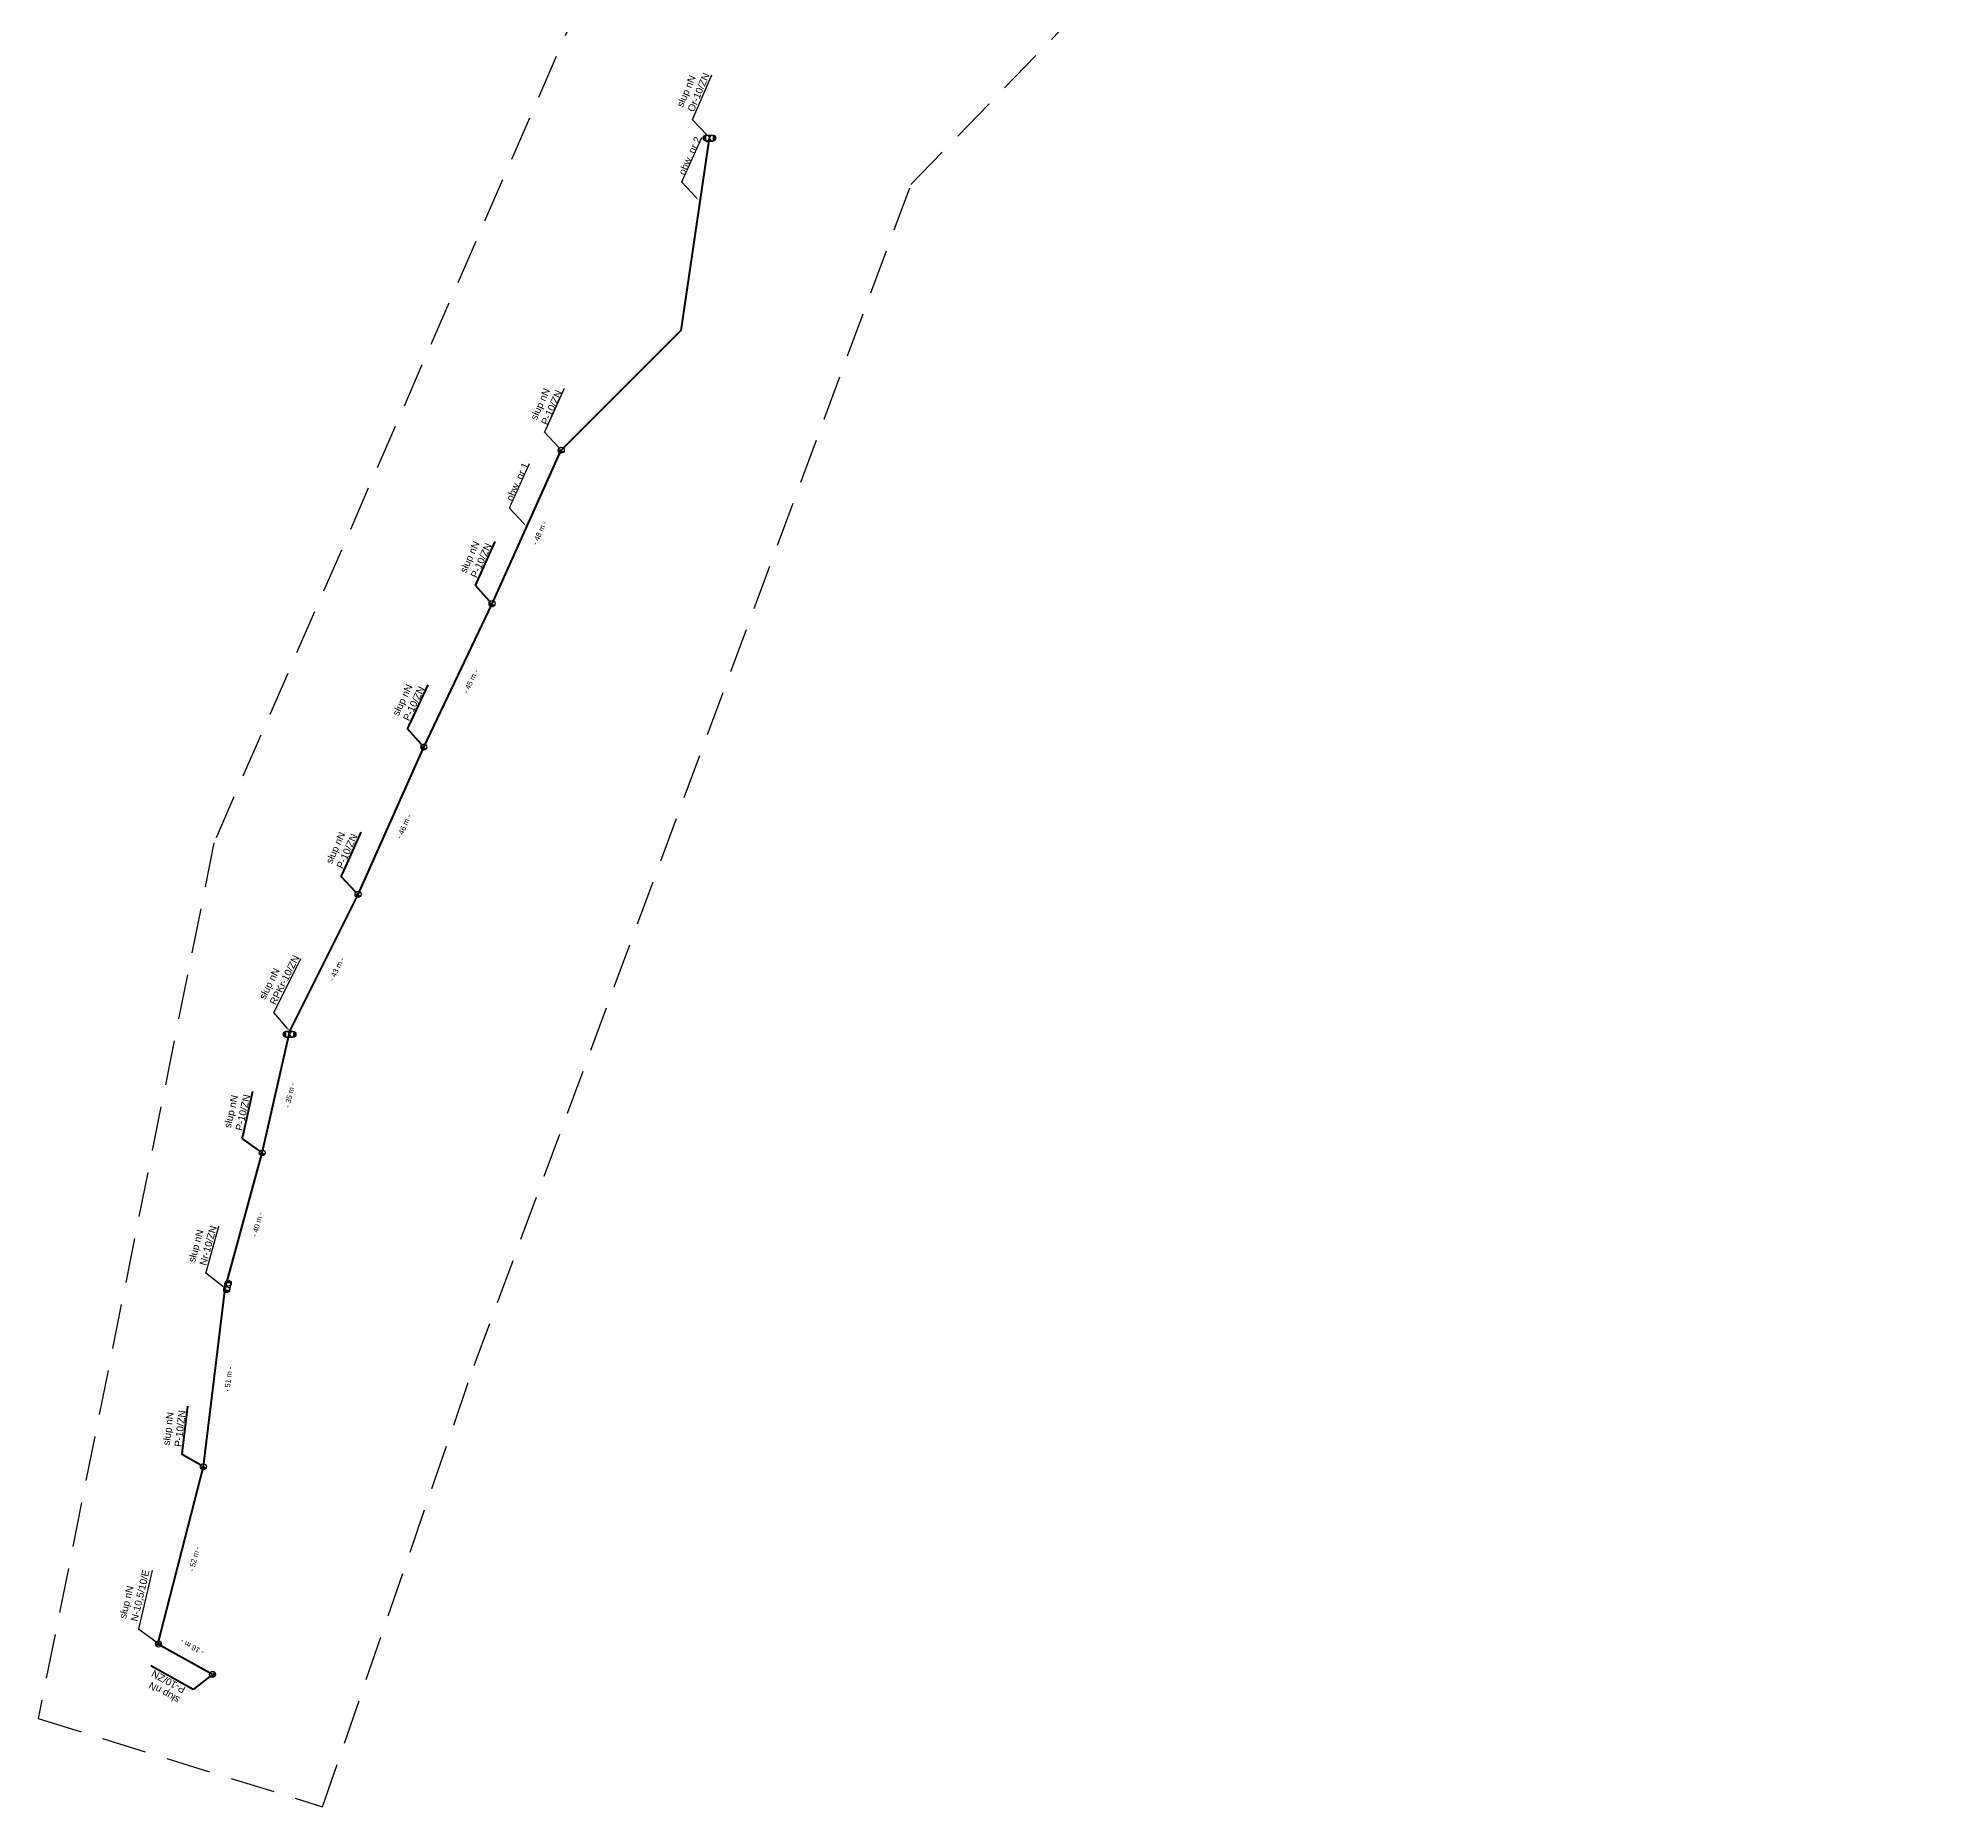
# Model space of a CAD drawing. Header units: millimetres. Extents: x 7530258 to 7533485, y 5764674 to 5768549.
# Drawn here: x 7532943 to 7533485, y 5766152 to 5766653 of the extents above; entities that cross this region are included whole.
import ezdxf
from ezdxf import colors
from ezdxf.entities.mleader import LeaderData, LeaderLine
from ezdxf.math import Vec2, Vec3

# ---------------------------------------------------------------- set-up
doc = ezdxf.new("R2010")
doc.units = ezdxf.units.MM
doc.linetypes.add('DASHED', pattern=[19.05, 12.7, -6.35])
doc.layers.add('!TELE', color=3, linetype='Continuous', lineweight=50)
doc.layers.add('!wymiary', color=7, linetype='Continuous', lineweight=25)
for name, color, linetype in [('!trafo', 6, 'DASHED'), ('_MM opisy', 7, 'Continuous'), ('_MM slupy', 5, 'Continuous')]:
    doc.layers.add(name, color=color, linetype=linetype)
doc.styles.get("Standard").update_dxf_attribs({"font": 'ARIAL.TTF'})
doc.dimstyles.new('opis linie', dxfattribs={"dimtxt": 1.5, "dimasz": 0.18, "dimexe": 0.18, "dimexo": 0.0625, "dimgap": 2.5, "dimtad": 4, "dimdec": 0, "dimzin": 0, "dimdsep": 46, "dimtxsty": 'Standard', "dimcen": 0.09, "dimse1": 1, "dimse2": 1, "dimsd1": 1, "dimsd2": 1, "dimclrt": 256, "dimadec": 0, "dimazin": 0, "dimtfac": 1, "dimtdec": 0, "dimtofl": 0, "dimtmove": 0, "dimatfit": 3, "dimfxl": 1, "dimtfill": 1, "dimtolj": 1, "dimtzin": 0, "dimarcsym": 0})

# ---------------------------------------------------------------- blocks, each defined once
blk = doc.blocks.new('ZN')
at = {"layer": '_MM slupy', "transparency": 33554687}
h = blk.add_hatch(color=256, dxfattribs=at)
h.dxf.hatch_style = 1
h.paths.add_polyline_path([(0, -0.86), (0, 0.86, 1)])
at = {"layer": '_MM slupy'}
blk.add_circle((0, 0), 0.857, dxfattribs=at)
blk = doc.blocks.new('E')
at = {"layer": '_MM slupy'}
h = blk.add_hatch(color=256, dxfattribs=at)
h.dxf.hatch_style = 1
h.paths.add_polyline_path([(0.27, 0.37, 1), (-0.27, -0.37, 1)])
for radius in [0.857, 0.457]:
    blk.add_circle((0, 0), radius, dxfattribs=at)
blk = doc.blocks.new('R')
at = {"layer": '_MM slupy', "transparency": 33554687}
h = blk.add_hatch(color=256, dxfattribs=at)
h.dxf.hatch_style = 1
h.paths.add_polyline_path([(-0.93, -0.86), (-0.93, 0.86, 1)])
h = blk.add_hatch(color=256, dxfattribs=at)
h.dxf.hatch_style = 1
h.paths.add_polyline_path([(0.93, 0.86), (0.93, -0.86, 1)])
at = {"layer": '_MM slupy'}
for points in [[(-0.93, 0.86), (0.93, 0.86)], [(-0.93, -0.86), (0.93, -0.86)]]:
    blk.add_lwpolyline(points, dxfattribs=at)
for centre in [(-0.93, 0), (0.93, 0)]:
    blk.add_circle(centre, 0.857, dxfattribs=at)
blk = doc.blocks.new('*D616')
at = {"layer": '!wymiary', "insert": (7532987.07, 5766197.04), "char_height": 1.5, "attachment_point": 5, "rotation": 150.9014, "bg_fill": 3, "box_fill_scale": 1.1, "bg_fill_color": 9, "bg_fill_true_color": 13158600, "bg_fill_transparency": 0}
blk.add_mtext('\\A1;- 18 m -', dxfattribs=at)
blk = doc.blocks.new('*D617')
at = {"layer": '!wymiary', "insert": (7532987.71, 5766221.95), "char_height": 1.5, "attachment_point": 5, "rotation": 75.6153, "bg_fill": 3, "box_fill_scale": 1.1, "bg_fill_color": 9, "bg_fill_true_color": 13158600, "bg_fill_transparency": 0}
blk.add_mtext('\\A1;- 52 m -', dxfattribs=at)
blk = doc.blocks.new('*D618')
at = {"layer": '!wymiary', "insert": (7532997.34, 5766272.8), "char_height": 1.5, "attachment_point": 5, "rotation": 83.005, "bg_fill": 3, "box_fill_scale": 1.1, "bg_fill_color": 9, "bg_fill_true_color": 13158600, "bg_fill_transparency": 0}
blk.add_mtext('\\A1;- 51 m -', dxfattribs=at)
blk = doc.blocks.new('*D619')
at = {"layer": '!wymiary', "insert": (7533005.55, 5766316.67), "char_height": 1.5, "attachment_point": 5, "rotation": 74.7701, "bg_fill": 3, "box_fill_scale": 1.1, "bg_fill_color": 9, "bg_fill_true_color": 13158600, "bg_fill_transparency": 0}
blk.add_mtext('\\A1;- 40 m -', dxfattribs=at)
blk = doc.blocks.new('*D620')
at = {"layer": '!wymiary', "insert": (7533014.74, 5766353.25), "char_height": 1.5, "attachment_point": 5, "rotation": 77.1878, "bg_fill": 3, "box_fill_scale": 1.1, "bg_fill_color": 9, "bg_fill_true_color": 13158600, "bg_fill_transparency": 0}
blk.add_mtext('\\A1;- 35 m -', dxfattribs=at)
blk = doc.blocks.new('*D621')
at = {"layer": '!wymiary', "insert": (7533027.99, 5766388.94), "char_height": 1.5, "attachment_point": 5, "rotation": 63.506, "bg_fill": 3, "box_fill_scale": 1.1, "bg_fill_color": 9, "bg_fill_true_color": 13158600, "bg_fill_transparency": 0}
blk.add_mtext('\\A1;- 43 m -', dxfattribs=at)
blk = doc.blocks.new('*D622')
at = {"layer": '!wymiary', "insert": (7533047.03, 5766429.32), "char_height": 1.5, "attachment_point": 5, "rotation": 65.9369, "bg_fill": 3, "box_fill_scale": 1.1, "bg_fill_color": 9, "bg_fill_true_color": 13158600, "bg_fill_transparency": 0}
blk.add_mtext('\\A1;- 46 m -', dxfattribs=at)
blk = doc.blocks.new('*D623')
at = {"layer": '!wymiary', "insert": (7533065.96, 5766470.4), "char_height": 1.5, "attachment_point": 5, "rotation": 64.569, "bg_fill": 3, "box_fill_scale": 1.1, "bg_fill_color": 9, "bg_fill_true_color": 13158600, "bg_fill_transparency": 0}
blk.add_mtext('\\A1;- 45 m -', dxfattribs=at)
blk = doc.blocks.new('*D624')
at = {"layer": '!wymiary', "insert": (7533085.45, 5766512.51), "char_height": 1.5, "attachment_point": 5, "rotation": 65.7361, "bg_fill": 3, "box_fill_scale": 1.1, "bg_fill_color": 9, "bg_fill_true_color": 13158600, "bg_fill_transparency": 0}
blk.add_mtext('\\A1;- 48 m -', dxfattribs=at)
blk = doc.blocks.new('q')
at = {"layer": '_MM slupy'}
blk.add_blockref('ZN', (0, 0), dxfattribs=at)
at = {"layer": '_MM opisy'}
ml = blk.add_multileader_mtext('Standard', dxfattribs=at)
ml.set_content('\\pxql;słup nN\\PP-10/ZN', color=256)
ml.set_leader_properties()
ml.build(insert=Vec2(0, 0))
ml.multileader.update_dxf_attribs({"has_text_frame": 1, "text_left_attachment_type": 5, "text_right_attachment_type": 5, "dogleg_length": 1, "arrow_head_size": 1})
ctx = ml.context
ctx.base_point, ctx.char_height, ctx.arrow_head_size, ctx.landing_gap_size, ctx.plane_origin = Vec3(3.71, 6.41), 2, 1, 1, Vec3(1.72, -1.42)
ctx.left_attachment, ctx.right_attachment = 5, 5
notes = []
notes.append((ctx, [(0, (1, 1, 0), (2.71, 6.41), (1, 0), 1, [(0, [(0, 0), (2.71, 6.41)], 0, [])])]))
ctx.mtext.insert, ctx.mtext.flow_direction = Vec3(4.71, 12.21), 5
ctx.mtext.has_bg_fill, ctx.mtext.bg_color, ctx.mtext.bg_scale_factor, ctx.mtext.bg_transparency, ctx.mtext.use_window_bg_color = 1, -1023410175, 1, 0, 1
for ctx, leaders in notes:
    for number, flags, end, landing, length, lines in leaders:
        leader = LeaderData()
        leader.index, (leader.has_last_leader_line, leader.has_dogleg_vector, leader.attachment_direction) = number, flags
        leader.last_leader_point, leader.dogleg_vector, leader.dogleg_length = Vec3(end), Vec3(landing), length
        for number, points, colour, breaks in lines:
            line = LeaderLine()
            line.index, line.vertices, line.color, line.breaks = number, Vec3.list(points), colors.encode_raw_color(colour), breaks
            leader.lines.append(line)
        ctx.leaders.append(leader)

msp = doc.modelspace()

# ---------------------------------------------------------------- linework, layer by layer
at = {"layer": '!TELE'}
for points in [[(7533133.48, 5766624.26), (7533125.47, 5766569.76), (7533091.58, 5766535.89)], [(7532992.85, 5766189.23), (7532977.38, 5766197.84), (7532990.26, 5766248.06), (7532996.45, 5766298.51), (7533006.91, 5766336.93), (7533014.74, 5766371.36), (7533034.05, 5766410.1), (7533052.68, 5766451.82), (7533071.99, 5766492.43), (7533091.58, 5766535.89)]]:
    msp.add_lwpolyline(points, dxfattribs=at)
at = {"layer": '!trafo', "color": 3}
msp.add_lwpolyline([(7532943.5, 5766176.75), (7533024, 5766151.75), (7533066.93, 5766276.7), (7533190.6, 5766611.17), (7533369.37, 5766795.71), (7533484.71, 5766901.44), (7533420.74, 5766921.95), (7533244.46, 5766794.71), (7533308.33, 5766926.26), (7533263, 5766968.08), (7533105.37, 5766682.3), (7532993.24, 5766424.71), (7532943.5, 5766176.75)], close=True, dxfattribs=at)

# ---------------------------------------------------------------- next in the draw order: block references
at = {"layer": '!TELE'}
for p, rotation in [((7533071.99, 5766492.43), 65.73608553081438), ((7533052.68, 5766451.82), 64.56897560181672), ((7533034.05, 5766410.1), 65.93692520519282), ((7533006.91, 5766336.93), 77.18782223938084), ((7532990.26, 5766248.06), 83.00501362569437), ((7532992.85, 5766189.23), 150.9013899358025)]:
    msp.add_blockref('q', p, dxfattribs=dict(at, rotation=rotation))

# ---------------------------------------------------------------- next in the draw order: leaders
at = {"layer": '_MM opisy'}
ml = msp.add_multileader_mtext('Standard', dxfattribs=at)
ml.set_content('\\pxql;słup nN\\POr-10/ZN', color=256)
ml.set_leader_properties()
ml.build(insert=Vec2(0, 0))
ml.multileader.update_dxf_attribs({"has_text_frame": 1, "text_left_attachment_type": 5, "text_right_attachment_type": 5, "dogleg_length": 1, "arrow_head_size": 1})
ctx = ml.context
ctx.base_point, ctx.char_height, ctx.arrow_head_size, ctx.landing_gap_size, ctx.plane_origin, ctx.plane_x_axis, ctx.plane_y_axis = Vec3(7533129.09, 5766630.39), 2, 1, 1, Vec3(7533135.5, 5766625.47), Vec3(0.394938, 0.918708), Vec3(-0.918708, 0.394938)
ctx.left_attachment, ctx.right_attachment = 5, 5
notes = []
notes.append((ctx, [(0, (1, 1, 0), (7533128.7, 5766629.47), (0.394938, 0.918708), 1, [(0, [(7533133.51, 5766624.45), (7533128.7, 5766629.47)], 0, [])])]))
ctx.mtext.insert, ctx.mtext.text_direction, ctx.mtext.flow_direction = Vec3(7533124.16, 5766633.6), Vec3(0.394938, 0.918708), 5
ctx.mtext.has_bg_fill, ctx.mtext.bg_color, ctx.mtext.bg_scale_factor, ctx.mtext.bg_transparency, ctx.mtext.use_window_bg_color = 1, -1023410175, 1, 0, 1
ml = msp.add_multileader_mtext('Standard', dxfattribs=at)
ml.set_content('\\pxql;słup nN\\PRPKr-10/ZN', color=256)
ml.set_leader_properties()
ml.build(insert=Vec2(0, 0))
ml.multileader.update_dxf_attribs({"has_text_frame": 1, "text_left_attachment_type": 5, "text_right_attachment_type": 5, "dogleg_length": 1, "arrow_head_size": 1})
ctx = ml.context
ctx.base_point, ctx.char_height, ctx.arrow_head_size, ctx.landing_gap_size, ctx.plane_origin, ctx.plane_x_axis, ctx.plane_y_axis = Vec3(7533010.66, 5766377.54), 2, 1, 1, Vec3(7533016.78, 5766372.26), Vec3(0.446104, 0.894981), Vec3(-0.894981, 0.446104)
ctx.left_attachment, ctx.right_attachment = 5, 5
notes.append((ctx, [(0, (1, 1, 0), (7533010.22, 5766376.64), (0.446104, 0.894981), 1, [(0, [(7533014.74, 5766371.36), (7533010.22, 5766376.64)], 0, [])])]))
ctx.mtext.insert, ctx.mtext.text_direction, ctx.mtext.flow_direction = Vec3(7533005.92, 5766381.02), Vec3(0.446104, 0.894981), 5
ctx.mtext.has_bg_fill, ctx.mtext.bg_color, ctx.mtext.bg_scale_factor, ctx.mtext.bg_transparency, ctx.mtext.use_window_bg_color = 1, -1023410175, 1, 0, 1
ml = msp.add_multileader_mtext('Standard', dxfattribs=at)
ml.set_content('\\pxql;słup nN\\PNr-10/ZN', color=256)
ml.set_leader_properties()
ml.build(insert=Vec2(0, 0))
ml.multileader.update_dxf_attribs({"has_text_frame": 1, "text_left_attachment_type": 5, "text_right_attachment_type": 5, "dogleg_length": 1, "arrow_head_size": 1})
ctx = ml.context
ctx.base_point, ctx.char_height, ctx.arrow_head_size, ctx.landing_gap_size, ctx.plane_origin, ctx.plane_x_axis, ctx.plane_y_axis = Vec3(7532991.24, 5766303.77), 2, 1, 1, Vec3(7532998.27, 5766299.79), Vec3(0.262692, 0.96488), Vec3(-0.96488, 0.262692)
ctx.left_attachment, ctx.right_attachment = 5, 5
notes.append((ctx, [(0, (1, 1, 0), (7532990.98, 5766302.81), (0.262692, 0.96488), 1, [(0, [(7532996.45, 5766298.51), (7532990.98, 5766302.81)], 0, [])])]))
ctx.mtext.insert, ctx.mtext.text_direction, ctx.mtext.flow_direction = Vec3(7532985.91, 5766306.26), Vec3(0.262692, 0.96488), 5
ctx.mtext.has_bg_fill, ctx.mtext.bg_color, ctx.mtext.bg_scale_factor, ctx.mtext.bg_transparency, ctx.mtext.use_window_bg_color = 1, -1023410175, 1, 0, 1
for ctx, leaders in notes:
    for number, flags, end, landing, length, lines in leaders:
        leader = LeaderData()
        leader.index, (leader.has_last_leader_line, leader.has_dogleg_vector, leader.attachment_direction) = number, flags
        leader.last_leader_point, leader.dogleg_vector, leader.dogleg_length = Vec3(end), Vec3(landing), length
        for number, points, colour, breaks in lines:
            line = LeaderLine()
            line.index, line.vertices, line.color, line.breaks = number, Vec3.list(points), colors.encode_raw_color(colour), breaks
            leader.lines.append(line)
        ctx.leaders.append(leader)

# ---------------------------------------------------------------- next in the draw order: block references
at = {"layer": '!TELE'}
for p in [(7533133.56, 5766624.27), (7533014.67, 5766370.5)]:
    msp.add_blockref('R', p, dxfattribs=at)
at = {"layer": '!TELE', "rotation": 76.21840273592339}
msp.add_blockref('R', (7532997.08, 5766299.11), dxfattribs=at)

# ---------------------------------------------------------------- next in the draw order: leaders
at = {"layer": '_MM opisy'}
ml = msp.add_multileader_mtext('Standard', dxfattribs=at)
ml.set_content('\\pxql;słup nN\\PN-10,5/10/E', color=256)
ml.set_leader_properties()
ml.build(insert=Vec2(0, 0))
ml.multileader.update_dxf_attribs({"has_text_frame": 1, "text_left_attachment_type": 5, "text_right_attachment_type": 5, "dogleg_length": 1, "arrow_head_size": 1})
ctx = ml.context
ctx.base_point, ctx.char_height, ctx.arrow_head_size, ctx.landing_gap_size, ctx.plane_origin, ctx.plane_x_axis, ctx.plane_y_axis = Vec3(7532972.17, 5766202.92), 2, 1, 1, Vec3(7532979.33, 5766199.19), Vec3(0.229039, 0.973417), Vec3(-0.973417, 0.229039)
ctx.left_attachment, ctx.right_attachment = 5, 5
notes = []
notes.append((ctx, [(0, (1, 1, 0), (7532971.94, 5766201.95), (0.229039, 0.973417), 1, [(0, [(7532977.56, 5766197.84), (7532971.94, 5766201.95)], 0, [])])]))
ctx.mtext.insert, ctx.mtext.text_direction, ctx.mtext.flow_direction = Vec3(7532966.4, 5766205.31), Vec3(0.229039, 0.973417), 5
ctx.mtext.has_bg_fill, ctx.mtext.bg_color, ctx.mtext.bg_scale_factor, ctx.mtext.bg_transparency, ctx.mtext.use_window_bg_color = 1, -1023410175, 1, 0, 1
for ctx, leaders in notes:
    for number, flags, end, landing, length, lines in leaders:
        leader = LeaderData()
        leader.index, (leader.has_last_leader_line, leader.has_dogleg_vector, leader.attachment_direction) = number, flags
        leader.last_leader_point, leader.dogleg_vector, leader.dogleg_length = Vec3(end), Vec3(landing), length
        for number, points, colour, breaks in lines:
            line = LeaderLine()
            line.index, line.vertices, line.color, line.breaks = number, Vec3.list(points), colors.encode_raw_color(colour), breaks
            leader.lines.append(line)
        ctx.leaders.append(leader)

# ---------------------------------------------------------------- next in the draw order: block references
at = {"rotation": 76.75948008586721}
msp.add_blockref('E', (7532977.56, 5766197.84), dxfattribs=at)

# ---------------------------------------------------------------- next in the draw order: leaders
at = {"layer": '!wymiary', "color": 1}
ml = msp.add_multileader_mtext('Standard', dxfattribs=at)
ml.set_content('\\pxql;obw. nr 2', color=256)
ml.set_leader_properties()
ml.build(insert=Vec2(0, 0))
ml.multileader.update_dxf_attribs({"has_text_frame": 1, "text_left_attachment_type": 5, "text_right_attachment_type": 5, "dogleg_length": 1, "arrow_head_size": 1})
ctx = ml.context
ctx.base_point, ctx.char_height, ctx.arrow_head_size, ctx.landing_gap_size, ctx.plane_origin, ctx.plane_x_axis, ctx.plane_y_axis = Vec3(7533126.13, 5766612.69), 2, 1, 1, Vec3(7533132.45, 5766607.66), Vec3(0.41094, 0.911662), Vec3(-0.911662, 0.41094)
ctx.left_attachment, ctx.right_attachment = 5, 5
notes = []
notes.append((ctx, [(0, (1, 1, 0), (7533125.72, 5766611.78), (0.41094, 0.911662), 1, [(0, [(7533130.45, 5766606.67), (7533125.72, 5766611.78)], 0, [])])]))
ctx.mtext.insert, ctx.mtext.text_direction, ctx.mtext.rotation, ctx.mtext.flow_direction = Vec3(7533124.68, 5766614.44), Vec3(0.41094, 0.911662), 1.147311, 5
ctx.mtext.has_bg_fill, ctx.mtext.bg_color, ctx.mtext.bg_scale_factor, ctx.mtext.bg_transparency, ctx.mtext.use_window_bg_color = 1, -1023410175, 1, 0, 1
for ctx, leaders in notes:
    for number, flags, end, landing, length, lines in leaders:
        leader = LeaderData()
        leader.index, (leader.has_last_leader_line, leader.has_dogleg_vector, leader.attachment_direction) = number, flags
        leader.last_leader_point, leader.dogleg_vector, leader.dogleg_length = Vec3(end), Vec3(landing), length
        for number, points, colour, breaks in lines:
            line = LeaderLine()
            line.index, line.vertices, line.color, line.breaks = number, Vec3.list(points), colors.encode_raw_color(colour), breaks
            leader.lines.append(line)
        ctx.leaders.append(leader)

# ---------------------------------------------------------------- next in the draw order: dimensions: what is measured, and where the dimension line sits
at = {"layer": '!wymiary'}
dim = msp.add_aligned_dim(p1=(7532992.85, 5766189.23), p2=(7532977.38, 5766197.84), distance=-0.75, dimstyle='opis linie', override={"dimpost": '- <> m -'}, dxfattribs=at)
dim.commit()
dim.dimension.update_dxf_attribs({"geometry": '*D616', "text_midpoint": (7532987.07, 5766197.04)})

# ---------------------------------------------------------------- next in the draw order: dimensions: what is measured, and where the dimension line sits
dim = msp.add_aligned_dim(p1=(7532977.38, 5766197.84), p2=(7532990.26, 5766248.06), distance=-0.75, dimstyle='opis linie', override={"dimpost": '- <> m -'}, dxfattribs=at)
dim.commit()
dim.dimension.update_dxf_attribs({"geometry": '*D617', "text_midpoint": (7532987.71, 5766221.95)})

# ---------------------------------------------------------------- next in the draw order: dimensions: what is measured, and where the dimension line sits
dim = msp.add_aligned_dim(p1=(7532990.26, 5766248.06), p2=(7532996.45, 5766298.51), distance=-0.75, dimstyle='opis linie', override={"dimpost": '- <> m -'}, dxfattribs=at)
dim.commit()
dim.dimension.update_dxf_attribs({"geometry": '*D618', "text_midpoint": (7532997.34, 5766272.8)})

# ---------------------------------------------------------------- next in the draw order: dimensions: what is measured, and where the dimension line sits
dim = msp.add_aligned_dim(p1=(7532996.45, 5766298.51), p2=(7533006.91, 5766336.93), distance=-0.75, dimstyle='opis linie', override={"dimpost": '- <> m -'}, dxfattribs=at)
dim.commit()
dim.dimension.update_dxf_attribs({"geometry": '*D619', "text_midpoint": (7533005.55, 5766316.67)})

# ---------------------------------------------------------------- next in the draw order: dimensions: what is measured, and where the dimension line sits
dim = msp.add_aligned_dim(p1=(7533006.91, 5766336.93), p2=(7533014.74, 5766371.36), distance=-0.75, dimstyle='opis linie', override={"dimpost": '- <> m -'}, dxfattribs=at)
dim.commit()
dim.dimension.update_dxf_attribs({"geometry": '*D620', "text_midpoint": (7533014.74, 5766353.25)})

# ---------------------------------------------------------------- next in the draw order: dimensions: what is measured, and where the dimension line sits
dim = msp.add_aligned_dim(p1=(7533014.74, 5766371.36), p2=(7533034.05, 5766410.1), distance=-0.75, dimstyle='opis linie', override={"dimpost": '- <> m -'}, dxfattribs=at)
dim.commit()
dim.dimension.update_dxf_attribs({"geometry": '*D621', "text_midpoint": (7533027.99, 5766388.94)})

# ---------------------------------------------------------------- next in the draw order: dimensions: what is measured, and where the dimension line sits
dim = msp.add_aligned_dim(p1=(7533034.05, 5766410.1), p2=(7533052.68, 5766451.82), distance=-0.75, dimstyle='opis linie', override={"dimpost": '- <> m -'}, dxfattribs=at)
dim.commit()
dim.dimension.update_dxf_attribs({"geometry": '*D622', "text_midpoint": (7533047.03, 5766429.32)})

# ---------------------------------------------------------------- next in the draw order: dimensions: what is measured, and where the dimension line sits
dim = msp.add_aligned_dim(p1=(7533052.68, 5766451.82), p2=(7533071.99, 5766492.43), distance=-0.75, dimstyle='opis linie', override={"dimpost": '- <> m -'}, dxfattribs=at)
dim.commit()
dim.dimension.update_dxf_attribs({"geometry": '*D623', "text_midpoint": (7533065.96, 5766470.4)})

# ---------------------------------------------------------------- next in the draw order: dimensions: what is measured, and where the dimension line sits
dim = msp.add_aligned_dim(p1=(7533071.99, 5766492.43), p2=(7533091.58, 5766535.89), distance=-0.75, dimstyle='opis linie', override={"dimpost": '- <> m -'}, dxfattribs=at)
dim.commit()
dim.dimension.update_dxf_attribs({"geometry": '*D624', "text_midpoint": (7533085.45, 5766512.51)})

# ---------------------------------------------------------------- next in the draw order: block references
at = {"layer": '_MM slupy', "rotation": 65.73608553081438}
msp.add_blockref('ZN', (7533091.58, 5766535.89), dxfattribs=at)

# ---------------------------------------------------------------- next in the draw order: leaders
at = {"layer": '!wymiary', "color": 1}
ml = msp.add_multileader_mtext('Standard', dxfattribs=at)
ml.set_content('\\pxql;obw. nr 1', color=256)
ml.set_leader_properties()
ml.build(insert=Vec2(0, 0))
ml.multileader.update_dxf_attribs({"has_text_frame": 1, "text_left_attachment_type": 5, "text_right_attachment_type": 5, "dogleg_length": 1, "arrow_head_size": 1})
ctx = ml.context
ctx.base_point, ctx.char_height, ctx.arrow_head_size, ctx.landing_gap_size, ctx.plane_origin, ctx.plane_x_axis, ctx.plane_y_axis = Vec3(7533077.33, 5766520.39), 2, 1, 1, Vec3(7533083.64, 5766515.35), Vec3(0.41094, 0.911662), Vec3(-0.911662, 0.41094)
ctx.left_attachment, ctx.right_attachment = 5, 5
notes = []
notes.append((ctx, [(0, (1, 1, 0), (7533076.92, 5766519.47), (0.41094, 0.911662), 1, [(0, [(7533081.64, 5766514.37), (7533076.92, 5766519.47)], 0, [])])]))
ctx.mtext.insert, ctx.mtext.text_direction, ctx.mtext.rotation, ctx.mtext.flow_direction = Vec3(7533075.88, 5766522.14), Vec3(0.41094, 0.911662), 1.147311, 5
ctx.mtext.has_bg_fill, ctx.mtext.bg_color, ctx.mtext.bg_scale_factor, ctx.mtext.bg_transparency, ctx.mtext.use_window_bg_color = 1, -1023410175, 1, 0, 1
for ctx, leaders in notes:
    for number, flags, end, landing, length, lines in leaders:
        leader = LeaderData()
        leader.index, (leader.has_last_leader_line, leader.has_dogleg_vector, leader.attachment_direction) = number, flags
        leader.last_leader_point, leader.dogleg_vector, leader.dogleg_length = Vec3(end), Vec3(landing), length
        for number, points, colour, breaks in lines:
            line = LeaderLine()
            line.index, line.vertices, line.color, line.breaks = number, Vec3.list(points), colors.encode_raw_color(colour), breaks
            leader.lines.append(line)
        ctx.leaders.append(leader)

# ---------------------------------------------------------------- next in the draw order: leaders
at = {"layer": '_MM opisy'}
ml = msp.add_multileader_mtext('Standard', dxfattribs=at)
ml.set_content('\\pxql;słup nN\\PP-10/ZN', color=256)
ml.set_leader_properties()
ml.build(insert=Vec2(0, 0))
ml.multileader.update_dxf_attribs({"has_text_frame": 1, "text_left_attachment_type": 5, "text_right_attachment_type": 5, "dogleg_length": 1, "arrow_head_size": 1})
ctx = ml.context
ctx.base_point, ctx.char_height, ctx.arrow_head_size, ctx.landing_gap_size, ctx.plane_origin, ctx.plane_x_axis, ctx.plane_y_axis = Vec3(7533087.26, 5766541.9), 2, 1, 1, Vec3(7533093.58, 5766536.87), Vec3(0.41094, 0.911662), Vec3(-0.911662, 0.41094)
ctx.left_attachment, ctx.right_attachment = 5, 5
notes = []
notes.append((ctx, [(0, (1, 1, 0), (7533086.85, 5766540.99), (0.41094, 0.911662), 1, [(0, [(7533091.58, 5766535.89), (7533086.85, 5766540.99)], 0, [])])]))
ctx.mtext.insert, ctx.mtext.text_direction, ctx.mtext.flow_direction = Vec3(7533082.75, 5766545.04), Vec3(0.41094, 0.911662), 5
ctx.mtext.has_bg_fill, ctx.mtext.bg_color, ctx.mtext.bg_scale_factor, ctx.mtext.bg_transparency, ctx.mtext.use_window_bg_color = 1, -1023410175, 1, 0, 1
for ctx, leaders in notes:
    for number, flags, end, landing, length, lines in leaders:
        leader = LeaderData()
        leader.index, (leader.has_last_leader_line, leader.has_dogleg_vector, leader.attachment_direction) = number, flags
        leader.last_leader_point, leader.dogleg_vector, leader.dogleg_length = Vec3(end), Vec3(landing), length
        for number, points, colour, breaks in lines:
            line = LeaderLine()
            line.index, line.vertices, line.color, line.breaks = number, Vec3.list(points), colors.encode_raw_color(colour), breaks
            leader.lines.append(line)
        ctx.leaders.append(leader)

doc.saveas('drawing.dxf')
